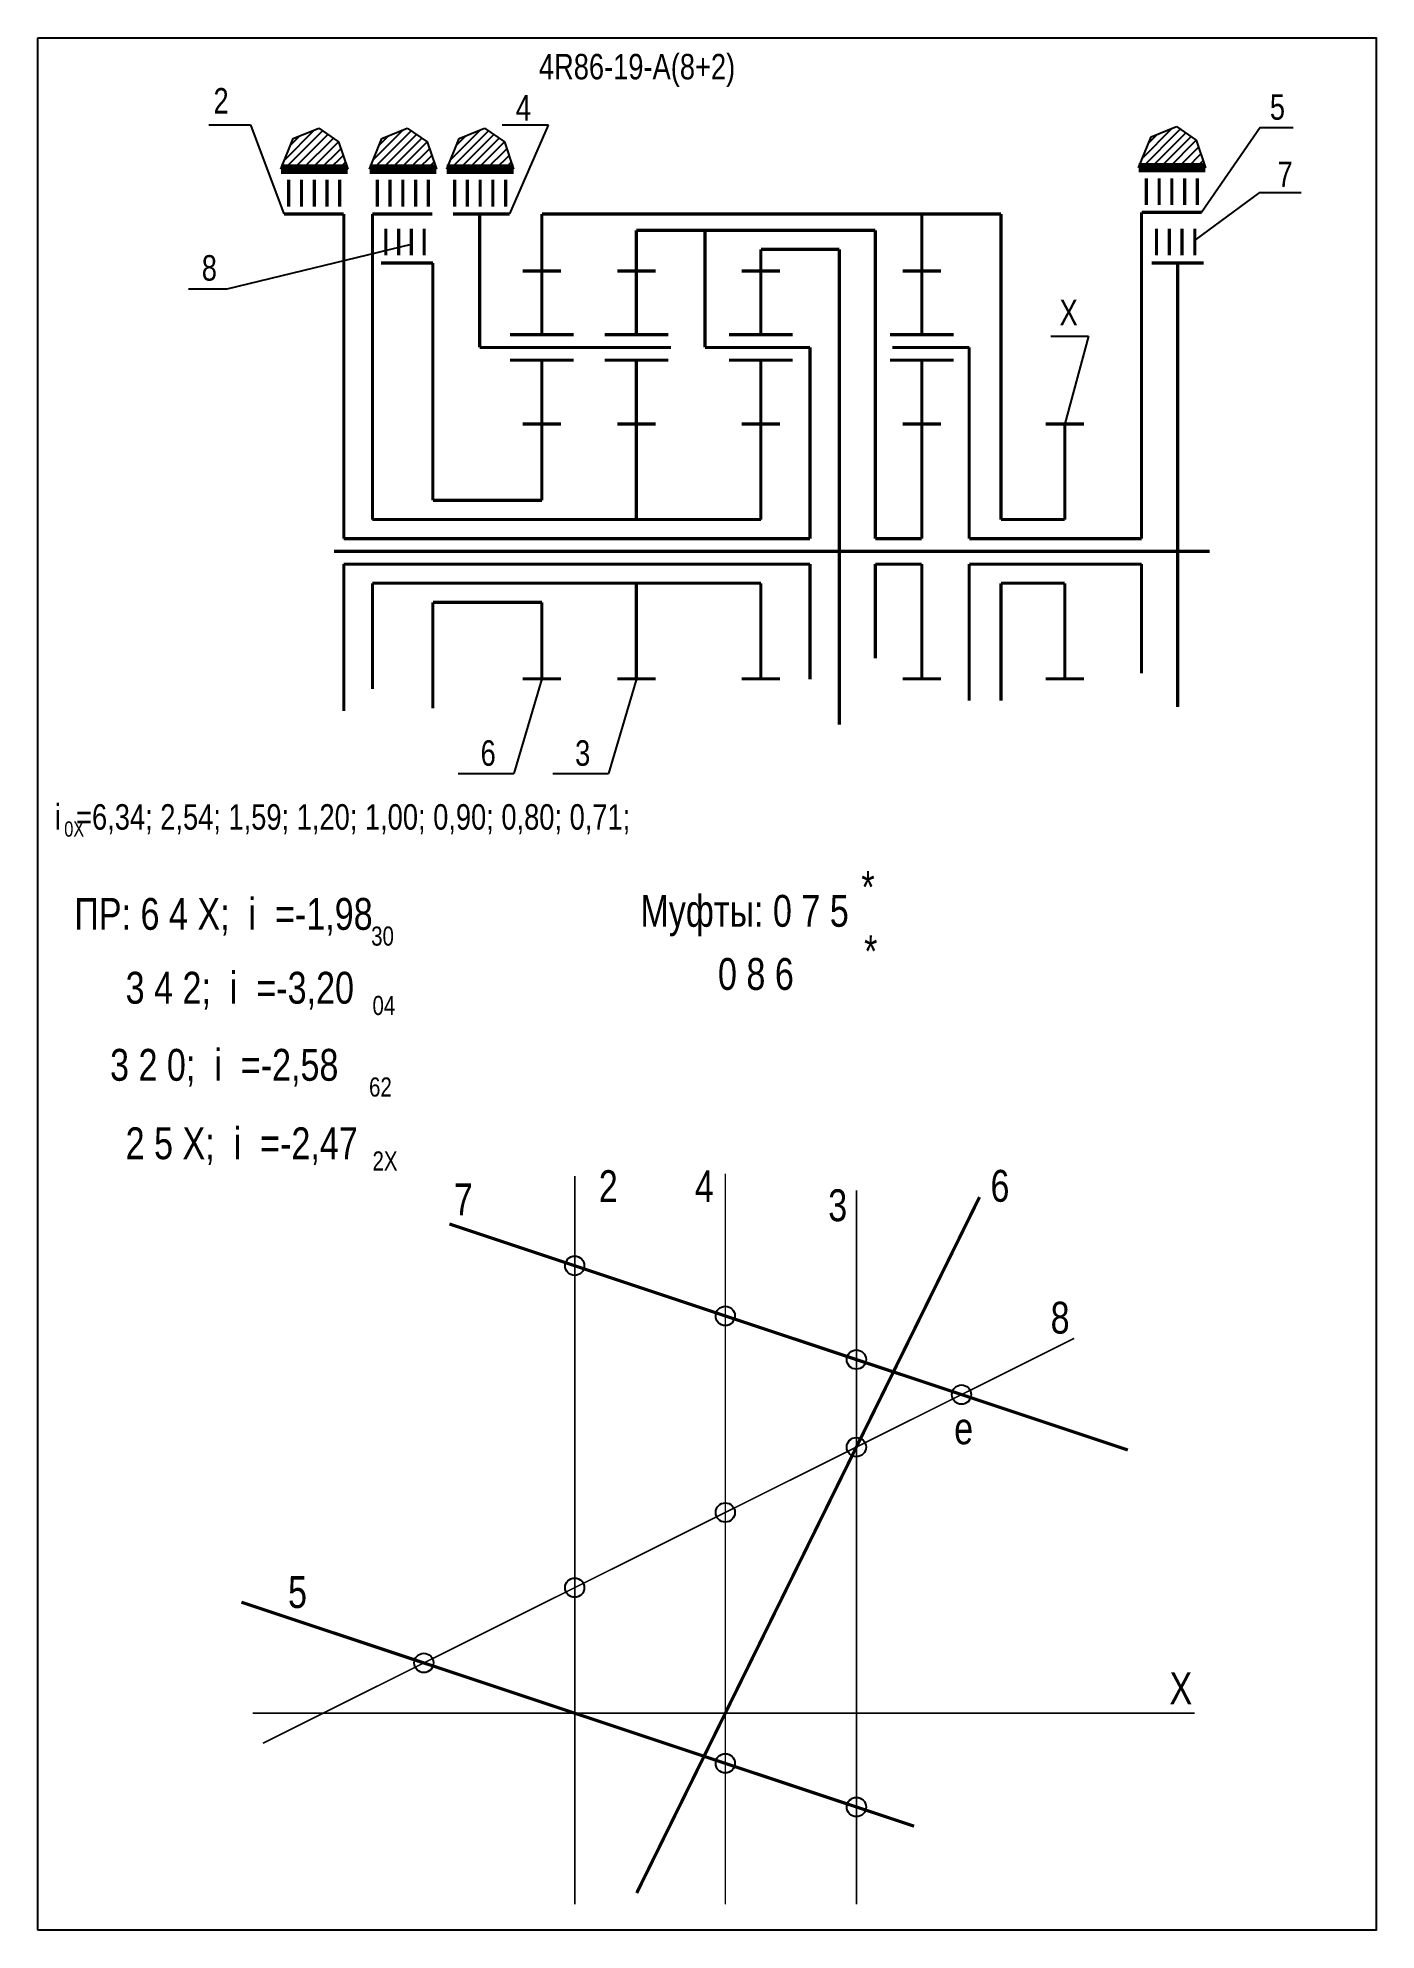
# Model space of a CAD drawing. Extents: x -352 to -142, y 153 to 450.
import ezdxf

# ---------------------------------------------------------------- set-up
doc = ezdxf.new("R2010")
doc.units = 0
doc.header["$LTSCALE"] = 15
doc.layers.get('DEFPOINTS').update_dxf_attribs({"linetype": 'CONTINUOUS'})
doc.layers.add('DIM', color=92, linetype='CONTINUOUS')
doc.layers.add('MAIN', color=5, linetype='CONTINUOUS')
doc.styles.add('AMK', font='amk.shx', dxfattribs={"width": 0.8})

msp = doc.modelspace()

# ---------------------------------------------------------------- hatches: boundary and pattern name
at = {"layer": 'DIM'}
h = msp.add_hatch(dxfattribs=at)
h.set_pattern_fill('_USER', color=0, angle=45, style=0, pattern_type=0)
h.set_pattern_definition([(45, (-62.053, 3.5434), (-0.7071068, 0.7071068), [])])
h.paths.add_polyline_path([(-312.35, 434.06), (-314.29, 429.24), (-303.8, 429.24), (-305.25, 433.56), (-308.36, 435.68)])
h = msp.add_hatch(dxfattribs=at)
h.set_pattern_fill('_USER', color=0, angle=45, style=0, pattern_type=0)
h.set_pattern_definition([(45, (-48.1524, 3.5434), (-0.7071068, 0.7071068), [])])
h.paths.add_polyline_path([(-298.45, 434.06), (-300.39, 429.24), (-289.9, 429.24), (-291.34, 433.56), (-294.46, 435.68)])
h = msp.add_hatch(dxfattribs=at)
h.set_pattern_fill('_USER', color=0, angle=45, style=0, pattern_type=0)
h.set_pattern_definition([(45, (-36.0244, 3.5434), (-0.7071068, 0.7071068), [])])
h.paths.add_polyline_path([(-286.32, 434.06), (-288.26, 429.24), (-277.77, 429.24), (-279.22, 433.56), (-282.33, 435.68)])
h = msp.add_hatch(dxfattribs=at)
h.set_pattern_fill('_USER', color=0, angle=45, style=0, pattern_type=0)
h.set_pattern_definition([(45, (72.5309, 3.7947), (-0.7071068, 0.7071068), [])])
h.paths.add_polyline_path([(-177.76, 434.31), (-179.71, 429.49), (-169.21, 429.49), (-170.66, 433.82), (-173.78, 435.93)])

# ---------------------------------------------------------------- linework, layer by layer
at = {"layer": 'DEFPOINTS', "const_width": 0.25}
for points in [[(-268.19, 156.93), (-268.19, 271.23)], [(-244.56, 156.93), (-244.56, 271.61)], [(-223.99, 156.93), (-223.99, 268.98)], [(-317.12, 182.2), (-189.81, 245.75)], [(-318.7, 186.92), (-170.89, 186.92)]]:
    msp.add_lwpolyline(points, dxfattribs=at)
at = {"layer": 'DEFPOINTS'}
for centre in [(-268.19, 257.15), (-244.56, 249.27), (-223.99, 242.42), (-207.49, 236.92), (-223.99, 228.68), (-244.56, 218.42), (-268.19, 206.62), (-291.86, 194.81), (-244.56, 179.05), (-223.99, 172.19)]:
    msp.add_circle(centre, 1.51, dxfattribs=at)
at = {"layer": 'DIM', "color": 0}
for p, q in [((-325.61, 436.22), (-319.05, 436.22)), ((-319.05, 436.22), (-313.83, 422.22)), ((-314.29, 429.24), (-312.35, 434.06)), ((-312.35, 434.06), (-308.36, 435.68)), ((-308.36, 435.68), (-305.25, 433.56)), ((-300.39, 429.24), (-298.45, 434.06)), ((-298.45, 434.06), (-294.46, 435.68)), ((-294.46, 435.68), (-291.34, 433.56)), ((-288.26, 429.24), (-286.32, 434.06)), ((-286.32, 434.06), (-282.33, 435.68)), ((-282.33, 435.68), (-279.22, 433.56)), ((-272.3, 436.17), (-279.56, 436.17)), ((-278.39, 422.22), (-272.3, 436.17)), ((-179.71, 429.49), (-177.76, 434.31)), ((-177.76, 434.31), (-173.78, 435.93)), ((-173.78, 435.93), (-170.66, 433.82)), ((-170.66, 433.82), (-169.21, 429.49)), ((-160.62, 435.82), (-169.83, 422.48)), ((-160.62, 435.82), (-155.43, 435.82)), ((-305.25, 433.56), (-303.8, 429.24)), ((-291.34, 433.56), (-289.9, 429.24)), ((-279.22, 433.56), (-277.77, 429.24)), ((-178.46, 429.3), (-171.54, 429.3)), ((-160.76, 425.57), (-170.89, 418.09)), ((-160.76, 425.57), (-154.19, 425.57)), ((-322.7, 410.47), (-293.82, 417.47)), ((-328.79, 410.47), (-322.7, 410.47)), ((-193.49, 403.02), (-187.58, 403.02)), ((-187.58, 403.02), (-191.29, 389.27)), ((-273.34, 349.27), (-277.74, 334.4)), ((-258.51, 349.27), (-262.91, 334.4)), ((-286.46, 334.4), (-277.74, 334.4)), ((-271.64, 334.4), (-262.91, 334.4))]:
    msp.add_line(p, q, dxfattribs=at)
at = {"layer": 'DIM', "color": 0, "const_width": 0.5}
for points in [[(-304.42, 422.22), (-304.42, 371.27)], [(-299.93, 422.22), (-299.93, 374.27)], [(-283.09, 422.22), (-283.09, 401.27)], [(-273.34, 422.22), (-201.29, 422.22)], [(-201.29, 422.22), (-201.29, 374.27)], [(-179.24, 371.27), (-179.24, 422.48)], [(-258.51, 419.66), (-221.03, 419.66)], [(-247.74, 419.66), (-247.74, 401.27)], [(-221.03, 371.27), (-221.03, 419.66)], [(-238.98, 416.68), (-226.67, 416.68)], [(-226.67, 369.27), (-226.67, 416.68)], [(-290.45, 414.54), (-290.45, 377.27)], [(-173.59, 414.54), (-173.59, 344.84)], [(-233.98, 401.27), (-233.73, 401.27)], [(-231.27, 401.27), (-231.27, 371.27)], [(-206.29, 401.27), (-206.29, 371.27)], [(-290.45, 377.27), (-273.34, 377.27)], [(-299.93, 374.27), (-238.98, 374.27)], [(-201.29, 374.27), (-191.29, 374.27)], [(-304.42, 371.27), (-231.27, 371.27)], [(-221.03, 371.27), (-213.73, 371.27)], [(-206.29, 371.27), (-179.24, 371.27)], [(-305.94, 369.27), (-263.54, 369.27)], [(-263.54, 369.27), (-231.23, 369.27)], [(-231.23, 369.27), (-168.58, 369.27)], [(-226.67, 342.07), (-226.67, 369.27)], [(-225.62, 369.27), (-194.08, 369.27)], [(-304.42, 367.27), (-231.27, 367.27)], [(-304.42, 367.27), (-304.42, 344.24)], [(-231.27, 367.27), (-231.27, 349.21)], [(-221.03, 352.48), (-221.03, 367.27)], [(-221.03, 367.27), (-213.73, 367.27)], [(-206.29, 367.27), (-179.24, 367.27)], [(-206.29, 367.27), (-206.29, 345.83)], [(-179.24, 350.14), (-179.24, 367.27)], [(-299.93, 364.27), (-299.93, 347.65)], [(-299.93, 364.27), (-238.98, 364.27)], [(-201.29, 364.27), (-201.29, 345.83)], [(-201.29, 364.27), (-191.29, 364.27)], [(-290.45, 361.27), (-290.45, 344.64)], [(-290.45, 361.27), (-273.34, 361.27)], [(-204.67, 267.92), (-258.46, 158.7)], [(-287.86, 263.7), (-181.4, 228.23)], [(-320.48, 204.34), (-214.94, 169.18)]]:
    msp.add_lwpolyline(points, dxfattribs=at)
at = {"layer": 'MAIN'}
for points in [[(-352.43, 152.87), (-352.43, 449.87)], [(-352.43, 449.87), (-142.43, 449.87), (-142.43, 152.87), (-352.43, 152.87)]]:
    msp.add_lwpolyline(points, dxfattribs=at)
at = {"layer": 'MAIN', "color": 0}
for points, const_width in [([(-314.29, 429.24), (-303.8, 429.24)], 1.5), ([(-305.06, 427.59), (-305.06, 423.39)], 0.5), ([(-300.39, 429.24), (-289.9, 429.24)], 1.5), ([(-291.16, 427.59), (-291.16, 423.39)], 0.5), ([(-288.26, 429.24), (-277.77, 429.24)], 1.5), ([(-279.03, 427.59), (-279.03, 423.39)], 0.5), ([(-179.71, 429.49), (-169.21, 429.49)], 1.5), ([(-170.48, 427.84), (-170.48, 423.65)], 0.5), ([(-313.83, 422.22), (-304.42, 422.22)], 0.5), ([(-299.93, 422.22), (-290.51, 422.22)], 0.5), ([(-287.27, 422.22), (-278.39, 422.22)], 0.5), ([(-273.34, 413.27), (-273.34, 422.22)], 0.5), ([(-213.73, 403.27), (-213.73, 422.22)], 0.5), ([(-179.24, 422.48), (-169.83, 422.48)], 0.5), ([(-258.51, 413.27), (-258.51, 419.66)], 0.5), ([(-238.98, 413.27), (-238.98, 416.68)], 0.5), ([(-298.59, 414.54), (-290.45, 414.54)], 0.5), ([(-273.34, 413.27), (-276.34, 413.27)], 0.5), ([(-273.34, 403.27), (-273.34, 413.27)], 0.5), ([(-273.34, 413.27), (-270.34, 413.27)], 0.5), ([(-258.51, 413.27), (-261.51, 413.27)], 0.5), ([(-258.51, 403.27), (-258.51, 413.27)], 0.5), ([(-258.51, 413.27), (-255.51, 413.27)], 0.5), ([(-238.98, 413.27), (-241.98, 413.27)], 0.5), ([(-238.98, 403.27), (-238.98, 413.27)], 0.5), ([(-238.98, 413.27), (-235.98, 413.27)], 0.5), ([(-213.73, 413.27), (-216.73, 413.27)], 0.5), ([(-213.73, 413.27), (-210.73, 413.27)], 0.5), ([(-177.65, 414.54), (-169.52, 414.54)], 0.5), ([(-253.09, 401.27), (-283.09, 401.27)], 0.5), ([(-231.27, 401.27), (-247.74, 401.27)], 0.5), ([(-206.29, 401.27), (-218.37, 401.27)], 0.5), ([(-273.34, 399.27), (-278.34, 399.27)], 0.5), ([(-273.34, 389.27), (-273.34, 399.27), (-268.34, 399.27)], 0.5), ([(-258.51, 399.27), (-263.51, 399.27)], 0.5), ([(-258.51, 389.27), (-258.51, 399.27), (-253.51, 399.27)], 0.5), ([(-238.98, 399.27), (-243.98, 399.27)], 0.5), ([(-238.98, 389.27), (-238.98, 399.27), (-233.98, 399.27)], 0.5), ([(-213.73, 399.27), (-218.73, 399.27)], 0.5), ([(-213.73, 389.27), (-213.73, 399.27), (-208.73, 399.27)], 0.5), ([(-273.34, 389.27), (-276.34, 389.27)], 0.5), ([(-273.34, 377.27), (-273.34, 389.27)], 0.5), ([(-273.34, 389.27), (-270.34, 389.27)], 0.5), ([(-258.51, 389.27), (-261.51, 389.27)], 0.5), ([(-258.51, 374.27), (-258.51, 389.27)], 0.5), ([(-258.51, 389.27), (-255.51, 389.27)], 0.5), ([(-238.98, 389.27), (-241.98, 389.27)], 0.5), ([(-238.98, 374.27), (-238.98, 389.27)], 0.5), ([(-238.98, 389.27), (-235.98, 389.27)], 0.5), ([(-213.73, 389.27), (-216.73, 389.27)], 0.5), ([(-213.73, 371.27), (-213.73, 389.27)], 0.5), ([(-213.73, 389.27), (-210.73, 389.27)], 0.5), ([(-191.29, 389.27), (-194.29, 389.27)], 0.5), ([(-191.29, 374.27), (-191.29, 389.27)], 0.5), ([(-191.29, 389.27), (-188.29, 389.27)], 0.5), ([(-213.73, 367.27), (-213.73, 349.27)], 0.5), ([(-258.51, 364.27), (-258.51, 349.27)], 0.5), ([(-238.98, 364.27), (-238.98, 349.27)], 0.5), ([(-191.29, 364.27), (-191.29, 349.27)], 0.5), ([(-273.34, 361.27), (-273.34, 349.27)], 0.5), ([(-273.34, 349.27), (-276.34, 349.27)], 0.5), ([(-273.34, 349.27), (-270.34, 349.27)], 0.5), ([(-258.51, 349.27), (-261.51, 349.27)], 0.5), ([(-258.51, 349.27), (-255.51, 349.27)], 0.5), ([(-238.98, 349.27), (-241.98, 349.27)], 0.5), ([(-238.98, 349.27), (-235.98, 349.27)], 0.5), ([(-213.73, 349.27), (-216.73, 349.27)], 0.5), ([(-213.73, 349.27), (-210.73, 349.27)], 0.5), ([(-191.29, 349.27), (-194.29, 349.27)], 0.5), ([(-191.29, 349.27), (-188.29, 349.27)], 0.5)]:
    msp.add_lwpolyline(points, dxfattribs=dict(at, const_width=const_width))
for points in [[(-313.06, 427.59, 0.5, 0.5, 0), (-313.06, 423.39, 0.5, 0.5, 0)], [(-311.06, 427.59, 0.5, 0.5, 0), (-311.06, 423.39, 0.5, 0.5, 0)], [(-309.06, 427.59, 0.5, 0.5, 0), (-309.06, 423.39, 0.5, 0.5, 0)], [(-307.06, 427.59, 0.5, 0.5, 0), (-307.06, 423.39, 0.5, 0.5, 0)], [(-299.16, 427.59, 0.5, 0.5, 0), (-299.16, 423.39, 0.5, 0.5, 0)], [(-297.16, 427.59, 0.5, 0.5, 0), (-297.16, 423.39, 0.5, 0.5, 0)], [(-295.16, 427.59, 0.5, 0.5, 0), (-295.16, 423.39, 0.5, 0.5, 0)], [(-293.16, 427.59, 0.5, 0.5, 0), (-293.16, 423.39, 0.5, 0.5, 0)], [(-287.03, 427.59, 0.5, 0.5, 0), (-287.03, 423.39, 0.5, 0.5, 0)], [(-285.03, 427.59, 0.5, 0.5, 0), (-285.03, 423.39, 0.5, 0.5, 0)], [(-283.03, 427.59, 0.5, 0.5, 0), (-283.03, 423.39, 0.5, 0.5, 0)], [(-281.03, 427.59, 0.5, 0.5, 0), (-281.03, 423.39, 0.5, 0.5, 0)], [(-178.48, 427.84, 0.5, 0.5, 0), (-178.48, 423.65, 0.5, 0.5, 0)], [(-176.48, 427.84, 0.5, 0.5, 0), (-176.48, 423.65, 0.5, 0.5, 0)], [(-174.48, 427.84, 0.5, 0.5, 0), (-174.48, 423.65, 0.5, 0.5, 0)], [(-172.48, 427.84, 0.5, 0.5, 0), (-172.48, 423.65, 0.5, 0.5, 0)], [(-297.82, 419.9, 0.5, 0.5, 0), (-297.82, 415.71, 0.5, 0.5, 0)], [(-295.82, 419.9, 0.5, 0.5, 0), (-295.82, 415.71, 0.5, 0.5, 0)], [(-293.82, 419.9, 0.5, 0.5, 0), (-293.82, 415.71, 0.5, 0.5, 0)], [(-291.82, 419.9, 0.5, 0.5, 0), (-291.82, 415.71, 0.5, 0.5, 0)], [(-176.89, 419.9, 0.5, 0.5, 0), (-176.89, 415.71, 0.5, 0.5, 0)], [(-174.89, 419.9, 0.5, 0.5, 0), (-174.89, 415.71, 0.5, 0.5, 0)], [(-172.89, 419.9, 0.5, 0.5, 0), (-172.89, 415.71, 0.5, 0.5, 0)], [(-170.89, 419.9, 0.5, 0.5, 0), (-170.89, 415.71, 0.5, 0.5, 0)], [(-268.34, 403.27, 0.5, 0.5, 0), (-278.34, 403.27, 0.5, 0.5, 0)], [(-253.51, 403.27, 0.5, 0.5, 0), (-263.51, 403.27, 0.5, 0.5, 0)], [(-233.98, 403.27, 0.5, 0.5, 0), (-243.98, 403.27, 0.5, 0.5, 0)], [(-208.73, 403.27, 0.5, 0.5, 0), (-218.73, 403.27, 0.5, 0.5, 0)]]:
    msp.add_lwpolyline(points, format="xyseb", dxfattribs=at)

# ---------------------------------------------------------------- texts
at = {"layer": 'DIM', "color": 0, "style": 'AMK', "width": 0.8}
for s, height, p in [('4R86-19-A(8+2)', 4, (-273.81, 443.35)), ('2', 4, (-324.87, 437.99)), ('4', 4, (-277.43, 436.89)), ('5', 4, (-159.11, 437.01)), ('7', 4, (-157.92, 426.44)), ('8', 4, (-326.71, 411.76)), ('X', 4, (-192.11, 404.75)), ('6', 4, (-282.96, 335.62)), ('3', 4, (-268.13, 335.62)), ('i  =6,34; 2,54; 1,59; 1,20; 1,00; 0,90; 0,80; 0,71; ', 4, (-349.76, 325.59)), ('0X', 2.4, (-348.29, 324.49)), ('*', 5, (-223.21, 314.08)), (' ПР: 6 4 X;  i  =-1,98', 5, (-348.19, 309.87)), ('Муфты: 0 7 5', 5, (-257.88, 310.35)), ('30', 3, (-300.13, 307.39)), ('*', 5, (-222.78, 304.01)), ('    3 4 2;  i  =-3,20', 5, (-344.6, 298.28)), ('       0 8 6', 5, (-256.11, 300.44)), ('04', 3, (-299.92, 296.5)), ('     3 2 0;  i  =-2,58', 5, (-348.53, 286.18)), ('62', 3, (-300.46, 283.7)), ('    2 5 X;  i  =-2,47', 5, (-344.6, 273.87)), ('2X', 3, (-299.92, 272.09)), ('2', 5, (-264.41, 267.14)), ('4', 5, (-249.34, 267.14)), ('6', 5, (-202.95, 267.19)), ('7', 5, (-287.16, 265.07)), ('3', 5, (-228.41, 264.14)), ('8', 5, (-193.51, 246.5)), ('e', 5, (-208.65, 229.13)), ('5', 5, (-313.17, 203.43)), ('X', 5, (-174.86, 188.33))]:
    msp.add_text(s, height=height, dxfattribs=at).set_placement(p)

doc.saveas('drawing.dxf')
